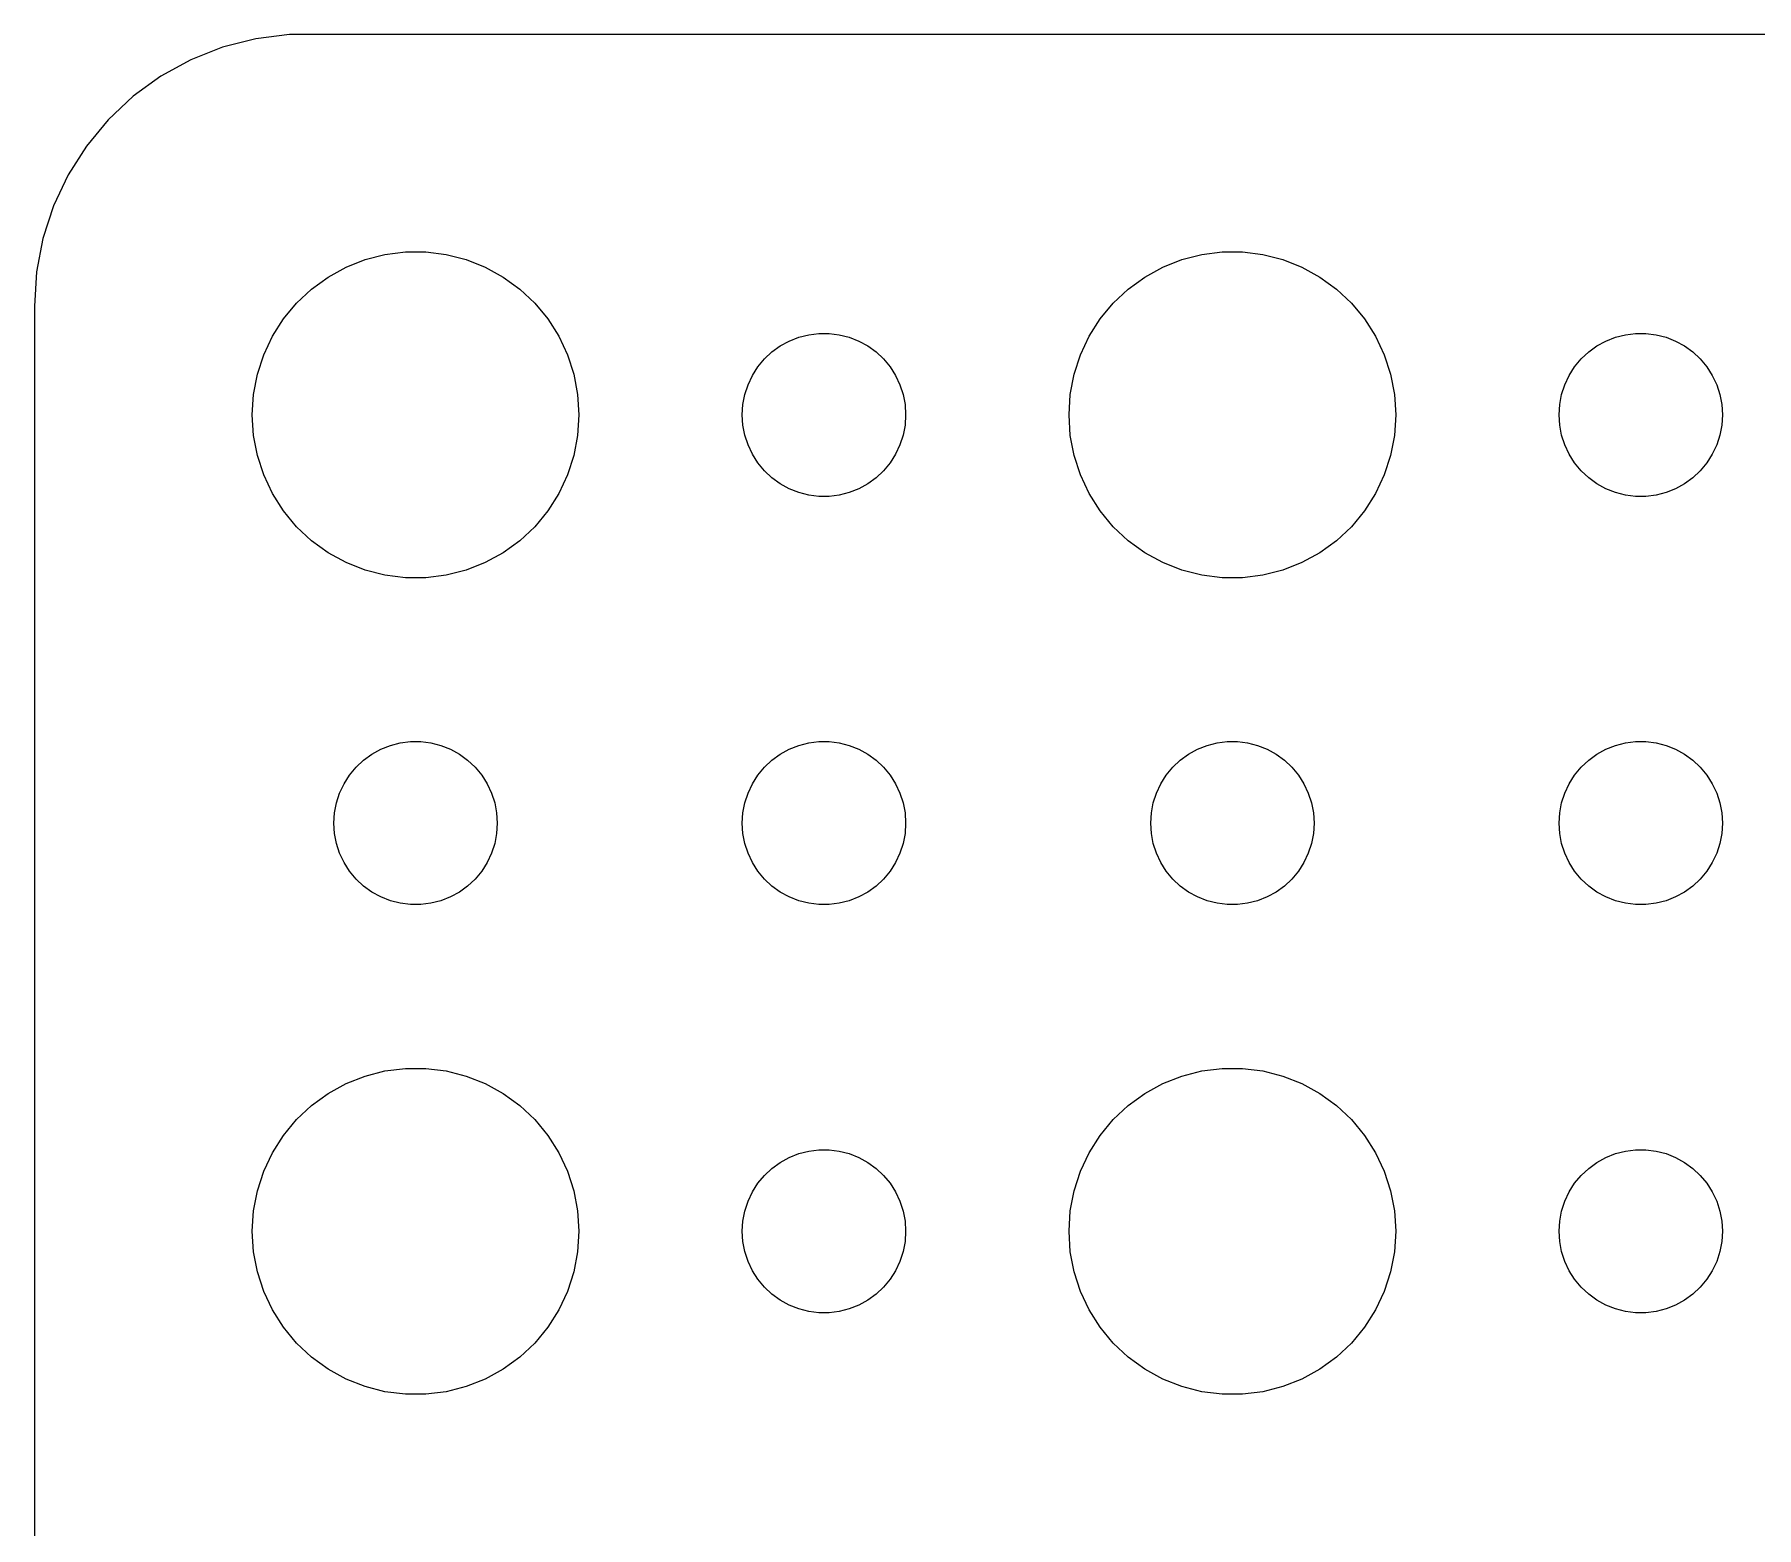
# Model space of a CAD drawing. Header units: metres. Extents: x -134 to 134, y 518 to 1078.
# Drawn here: x -134.5 to -102.87, y 708.56 to 735.99 of the extents above; entities that cross this region are included whole.
import ezdxf

# ---------------------------------------------------------------- set-up
doc = ezdxf.new("R2010")
doc.units = ezdxf.units.M

msp = doc.modelspace()

# ---------------------------------------------------------------- linework, layer by layer
for p, q in [((-129.814, 735.99), (-130.437, 735.911)), ((129.814, 735.99), (-129.814, 735.99)), ((-131.045, 735.755), (-131.629, 735.524)), ((-130.437, 735.911), (-131.045, 735.755)), ((-131.629, 735.524), (-132.179, 735.222)), ((-132.179, 735.222), (-132.687, 734.853)), ((-132.687, 734.853), (-133.145, 734.423)), ((-133.145, 734.423), (-133.545, 733.939)), ((-133.545, 733.939), (-133.882, 733.409)), ((-133.882, 733.409), (-134.149, 732.841)), ((-134.149, 732.841), (-134.343, 732.243)), ((-134.343, 732.243), (-134.461, 731.627)), ((-128.777, 731.714), (-128.427, 731.853)), ((-128.427, 731.853), (-128.062, 731.947)), ((-128.062, 731.947), (-127.688, 731.994)), ((-127.688, 731.994), (-127.312, 731.994)), ((-127.312, 731.994), (-126.938, 731.947)), ((-126.938, 731.947), (-126.573, 731.853)), ((-126.573, 731.853), (-126.223, 731.714)), ((-113.777, 731.714), (-113.427, 731.853)), ((-113.427, 731.853), (-113.062, 731.947)), ((-113.062, 731.947), (-112.688, 731.994)), ((-112.688, 731.994), (-112.312, 731.994)), ((-112.312, 731.994), (-111.938, 731.947)), ((-111.938, 731.947), (-111.573, 731.853)), ((-111.573, 731.853), (-111.223, 731.714)), ((-134.461, 731.627), (-134.5, 731)), ((-129.412, 731.312), (-129.107, 731.533)), ((-129.107, 731.533), (-128.777, 731.714)), ((-126.223, 731.714), (-125.893, 731.533)), ((-125.893, 731.533), (-125.588, 731.312)), ((-114.412, 731.312), (-114.107, 731.533)), ((-114.107, 731.533), (-113.777, 731.714)), ((-111.223, 731.714), (-110.893, 731.533)), ((-110.893, 731.533), (-110.588, 731.312)), ((-129.687, 731.054), (-129.412, 731.312)), ((-125.588, 731.312), (-125.313, 731.054)), ((-114.687, 731.054), (-114.412, 731.312)), ((-110.588, 731.312), (-110.313, 731.054)), ((-134.5, 731), (-134.5, 637)), ((-129.927, 730.763), (-129.687, 731.054)), ((-125.313, 731.054), (-125.073, 730.763)), ((-114.927, 730.763), (-114.687, 731.054)), ((-110.313, 731.054), (-110.073, 730.763)), ((-130.129, 730.445), (-129.927, 730.763)), ((-125.073, 730.763), (-124.871, 730.445)), ((-115.129, 730.445), (-114.927, 730.763)), ((-110.073, 730.763), (-109.871, 730.445)), ((-130.289, 730.104), (-130.129, 730.445)), ((-124.871, 730.445), (-124.711, 730.104)), ((-120.956, 730.156), (-120.804, 730.266)), ((-120.804, 730.266), (-120.639, 730.357)), ((-120.639, 730.357), (-120.464, 730.427)), ((-120.464, 730.427), (-120.281, 730.473)), ((-120.281, 730.473), (-120.094, 730.497)), ((-120.094, 730.497), (-119.906, 730.497)), ((-119.906, 730.497), (-119.719, 730.473)), ((-119.719, 730.473), (-119.536, 730.427)), ((-119.536, 730.427), (-119.361, 730.357)), ((-119.361, 730.357), (-119.196, 730.266)), ((-119.196, 730.266), (-119.044, 730.156)), ((-115.289, 730.104), (-115.129, 730.445)), ((-109.871, 730.445), (-109.711, 730.104)), ((-105.956, 730.156), (-105.804, 730.266)), ((-105.804, 730.266), (-105.639, 730.357)), ((-105.639, 730.357), (-105.464, 730.427)), ((-105.464, 730.427), (-105.281, 730.473)), ((-105.281, 730.473), (-105.094, 730.497)), ((-105.094, 730.497), (-104.906, 730.497)), ((-104.906, 730.497), (-104.719, 730.473)), ((-104.719, 730.473), (-104.536, 730.427)), ((-104.536, 730.427), (-104.361, 730.357)), ((-104.361, 730.357), (-104.196, 730.266)), ((-104.196, 730.266), (-104.044, 730.156)), ((-130.406, 729.746), (-130.289, 730.104)), ((-124.711, 730.104), (-124.594, 729.746)), ((-121.214, 729.882), (-121.093, 730.027)), ((-121.093, 730.027), (-120.956, 730.156)), ((-119.044, 730.156), (-118.907, 730.027)), ((-118.907, 730.027), (-118.786, 729.882)), ((-115.406, 729.746), (-115.289, 730.104)), ((-109.711, 730.104), (-109.594, 729.746)), ((-106.214, 729.882), (-106.093, 730.027)), ((-106.093, 730.027), (-105.956, 730.156)), ((-104.044, 730.156), (-103.907, 730.027)), ((-103.907, 730.027), (-103.786, 729.882)), ((-130.476, 729.376), (-130.406, 729.746)), ((-124.594, 729.746), (-124.524, 729.376)), ((-121.395, 729.552), (-121.314, 729.723)), ((-121.314, 729.723), (-121.214, 729.882)), ((-118.786, 729.882), (-118.686, 729.723)), ((-118.686, 729.723), (-118.605, 729.552)), ((-115.476, 729.376), (-115.406, 729.746)), ((-109.594, 729.746), (-109.524, 729.376)), ((-106.395, 729.552), (-106.314, 729.723)), ((-106.314, 729.723), (-106.214, 729.882)), ((-103.786, 729.882), (-103.686, 729.723)), ((-103.686, 729.723), (-103.605, 729.552)), ((-130.5, 729), (-130.476, 729.376)), ((-124.524, 729.376), (-124.5, 729)), ((-121.488, 729.188), (-121.453, 729.373)), ((-121.453, 729.373), (-121.395, 729.552)), ((-118.605, 729.552), (-118.547, 729.373)), ((-118.547, 729.373), (-118.512, 729.188)), ((-115.5, 729), (-115.476, 729.376)), ((-109.524, 729.376), (-109.5, 729)), ((-106.488, 729.188), (-106.453, 729.373)), ((-106.453, 729.373), (-106.395, 729.552)), ((-103.605, 729.552), (-103.547, 729.373)), ((-103.547, 729.373), (-103.512, 729.188)), ((-130.476, 728.624), (-130.5, 729)), ((-124.5, 729), (-124.524, 728.624)), ((-121.5, 729), (-121.488, 729.188)), ((-121.488, 728.812), (-121.5, 729)), ((-118.512, 729.188), (-118.5, 729)), ((-118.5, 729), (-118.512, 728.812)), ((-115.476, 728.624), (-115.5, 729)), ((-109.5, 729), (-109.524, 728.624)), ((-106.5, 729), (-106.488, 729.188)), ((-106.488, 728.812), (-106.5, 729)), ((-103.512, 729.188), (-103.5, 729)), ((-103.5, 729), (-103.512, 728.812)), ((-121.453, 728.627), (-121.488, 728.812)), ((-118.512, 728.812), (-118.547, 728.627)), ((-106.453, 728.627), (-106.488, 728.812)), ((-103.512, 728.812), (-103.547, 728.627)), ((-130.406, 728.254), (-130.476, 728.624)), ((-124.524, 728.624), (-124.594, 728.254)), ((-121.395, 728.448), (-121.453, 728.627)), ((-121.314, 728.277), (-121.395, 728.448)), ((-118.605, 728.448), (-118.686, 728.277)), ((-118.547, 728.627), (-118.605, 728.448)), ((-115.406, 728.254), (-115.476, 728.624)), ((-109.524, 728.624), (-109.594, 728.254)), ((-106.395, 728.448), (-106.453, 728.627)), ((-106.314, 728.277), (-106.395, 728.448)), ((-103.605, 728.448), (-103.686, 728.277)), ((-103.547, 728.627), (-103.605, 728.448)), ((-130.289, 727.896), (-130.406, 728.254)), ((-124.594, 728.254), (-124.711, 727.896)), ((-121.214, 728.118), (-121.314, 728.277)), ((-121.093, 727.973), (-121.214, 728.118)), ((-118.786, 728.118), (-118.907, 727.973)), ((-118.686, 728.277), (-118.786, 728.118)), ((-115.289, 727.896), (-115.406, 728.254)), ((-109.594, 728.254), (-109.711, 727.896)), ((-106.214, 728.118), (-106.314, 728.277)), ((-106.093, 727.973), (-106.214, 728.118)), ((-103.786, 728.118), (-103.907, 727.973)), ((-103.686, 728.277), (-103.786, 728.118)), ((-130.129, 727.555), (-130.289, 727.896)), ((-124.711, 727.896), (-124.871, 727.555)), ((-120.956, 727.844), (-121.093, 727.973)), ((-120.804, 727.734), (-120.956, 727.844)), ((-120.639, 727.643), (-120.804, 727.734)), ((-119.196, 727.734), (-119.361, 727.643)), ((-119.044, 727.844), (-119.196, 727.734)), ((-118.907, 727.973), (-119.044, 727.844)), ((-115.129, 727.555), (-115.289, 727.896)), ((-109.711, 727.896), (-109.871, 727.555)), ((-105.956, 727.844), (-106.093, 727.973)), ((-105.804, 727.734), (-105.956, 727.844)), ((-105.639, 727.643), (-105.804, 727.734)), ((-104.196, 727.734), (-104.361, 727.643)), ((-104.044, 727.844), (-104.196, 727.734)), ((-103.907, 727.973), (-104.044, 727.844)), ((-129.927, 727.237), (-130.129, 727.555)), ((-124.871, 727.555), (-125.073, 727.237)), ((-120.464, 727.573), (-120.639, 727.643)), ((-120.281, 727.527), (-120.464, 727.573)), ((-120.094, 727.503), (-120.281, 727.527)), ((-119.906, 727.503), (-120.094, 727.503)), ((-119.719, 727.527), (-119.906, 727.503)), ((-119.536, 727.573), (-119.719, 727.527)), ((-119.361, 727.643), (-119.536, 727.573)), ((-114.927, 727.237), (-115.129, 727.555)), ((-109.871, 727.555), (-110.073, 727.237)), ((-105.464, 727.573), (-105.639, 727.643)), ((-105.281, 727.527), (-105.464, 727.573)), ((-105.094, 727.503), (-105.281, 727.527)), ((-104.906, 727.503), (-105.094, 727.503)), ((-104.719, 727.527), (-104.906, 727.503)), ((-104.536, 727.573), (-104.719, 727.527)), ((-104.361, 727.643), (-104.536, 727.573)), ((-129.687, 726.946), (-129.927, 727.237)), ((-125.073, 727.237), (-125.313, 726.946)), ((-114.687, 726.946), (-114.927, 727.237)), ((-110.073, 727.237), (-110.313, 726.946)), ((-129.412, 726.688), (-129.687, 726.946)), ((-125.313, 726.946), (-125.588, 726.688)), ((-114.412, 726.688), (-114.687, 726.946)), ((-110.313, 726.946), (-110.588, 726.688)), ((-129.107, 726.467), (-129.412, 726.688)), ((-125.588, 726.688), (-125.893, 726.467)), ((-114.107, 726.467), (-114.412, 726.688)), ((-110.588, 726.688), (-110.893, 726.467)), ((-128.777, 726.286), (-129.107, 726.467)), ((-128.427, 726.147), (-128.777, 726.286)), ((-126.223, 726.286), (-126.573, 726.147)), ((-125.893, 726.467), (-126.223, 726.286)), ((-113.777, 726.286), (-114.107, 726.467)), ((-113.427, 726.147), (-113.777, 726.286)), ((-111.223, 726.286), (-111.573, 726.147)), ((-110.893, 726.467), (-111.223, 726.286)), ((-128.062, 726.053), (-128.427, 726.147)), ((-127.688, 726.006), (-128.062, 726.053)), ((-127.312, 726.006), (-127.688, 726.006)), ((-126.938, 726.053), (-127.312, 726.006)), ((-126.573, 726.147), (-126.938, 726.053)), ((-113.062, 726.053), (-113.427, 726.147)), ((-112.688, 726.006), (-113.062, 726.053)), ((-112.312, 726.006), (-112.688, 726.006)), ((-111.938, 726.053), (-112.312, 726.006)), ((-111.573, 726.147), (-111.938, 726.053)), ((-127.781, 722.973), (-127.594, 722.997)), ((-127.594, 722.997), (-127.406, 722.997)), ((-127.406, 722.997), (-127.219, 722.973)), ((-120.281, 722.973), (-120.094, 722.997)), ((-120.094, 722.997), (-119.906, 722.997)), ((-119.906, 722.997), (-119.719, 722.973)), ((-112.781, 722.973), (-112.594, 722.997)), ((-112.594, 722.997), (-112.406, 722.997)), ((-112.406, 722.997), (-112.219, 722.973)), ((-105.281, 722.973), (-105.094, 722.997)), ((-105.094, 722.997), (-104.906, 722.997)), ((-104.906, 722.997), (-104.719, 722.973)), ((-128.456, 722.656), (-128.304, 722.766)), ((-128.304, 722.766), (-128.139, 722.857)), ((-128.139, 722.857), (-127.964, 722.927)), ((-127.964, 722.927), (-127.781, 722.973)), ((-127.219, 722.973), (-127.036, 722.927)), ((-127.036, 722.927), (-126.861, 722.857)), ((-126.861, 722.857), (-126.696, 722.766)), ((-126.696, 722.766), (-126.544, 722.656)), ((-120.956, 722.656), (-120.804, 722.766)), ((-120.804, 722.766), (-120.639, 722.857)), ((-120.639, 722.857), (-120.464, 722.927)), ((-120.464, 722.927), (-120.281, 722.973)), ((-119.719, 722.973), (-119.536, 722.927)), ((-119.536, 722.927), (-119.361, 722.857)), ((-119.361, 722.857), (-119.196, 722.766)), ((-119.196, 722.766), (-119.044, 722.656)), ((-113.456, 722.656), (-113.304, 722.766)), ((-113.304, 722.766), (-113.139, 722.857)), ((-113.139, 722.857), (-112.964, 722.927)), ((-112.964, 722.927), (-112.781, 722.973)), ((-112.219, 722.973), (-112.036, 722.927)), ((-112.036, 722.927), (-111.861, 722.857)), ((-111.861, 722.857), (-111.696, 722.766)), ((-111.696, 722.766), (-111.544, 722.656)), ((-105.956, 722.656), (-105.804, 722.766)), ((-105.804, 722.766), (-105.639, 722.857)), ((-105.639, 722.857), (-105.464, 722.927)), ((-105.464, 722.927), (-105.281, 722.973)), ((-104.719, 722.973), (-104.536, 722.927)), ((-104.536, 722.927), (-104.361, 722.857)), ((-104.361, 722.857), (-104.196, 722.766)), ((-104.196, 722.766), (-104.044, 722.656)), ((-128.814, 722.223), (-128.714, 722.382)), ((-128.714, 722.382), (-128.593, 722.527)), ((-128.593, 722.527), (-128.456, 722.656)), ((-126.544, 722.656), (-126.407, 722.527)), ((-126.407, 722.527), (-126.286, 722.382)), ((-126.286, 722.382), (-126.186, 722.223)), ((-121.314, 722.223), (-121.214, 722.382)), ((-121.214, 722.382), (-121.093, 722.527)), ((-121.093, 722.527), (-120.956, 722.656)), ((-119.044, 722.656), (-118.907, 722.527)), ((-118.907, 722.527), (-118.786, 722.382)), ((-118.786, 722.382), (-118.686, 722.223)), ((-113.814, 722.223), (-113.714, 722.382)), ((-113.714, 722.382), (-113.593, 722.527)), ((-113.593, 722.527), (-113.456, 722.656)), ((-111.544, 722.656), (-111.407, 722.527)), ((-111.407, 722.527), (-111.286, 722.382)), ((-111.286, 722.382), (-111.186, 722.223)), ((-106.314, 722.223), (-106.214, 722.382)), ((-106.214, 722.382), (-106.093, 722.527)), ((-106.093, 722.527), (-105.956, 722.656)), ((-104.044, 722.656), (-103.907, 722.527)), ((-103.907, 722.527), (-103.786, 722.382)), ((-103.786, 722.382), (-103.686, 722.223)), ((-128.953, 721.873), (-128.895, 722.052)), ((-128.895, 722.052), (-128.814, 722.223)), ((-126.186, 722.223), (-126.105, 722.052)), ((-126.105, 722.052), (-126.047, 721.873)), ((-121.453, 721.873), (-121.395, 722.052)), ((-121.395, 722.052), (-121.314, 722.223)), ((-118.686, 722.223), (-118.605, 722.052)), ((-118.605, 722.052), (-118.547, 721.873)), ((-113.953, 721.873), (-113.895, 722.052)), ((-113.895, 722.052), (-113.814, 722.223)), ((-111.186, 722.223), (-111.105, 722.052)), ((-111.105, 722.052), (-111.047, 721.873)), ((-106.453, 721.873), (-106.395, 722.052)), ((-106.395, 722.052), (-106.314, 722.223)), ((-103.686, 722.223), (-103.605, 722.052)), ((-103.605, 722.052), (-103.547, 721.873)), ((-128.988, 721.688), (-128.953, 721.873)), ((-126.047, 721.873), (-126.012, 721.688)), ((-121.488, 721.688), (-121.453, 721.873)), ((-118.547, 721.873), (-118.512, 721.688)), ((-113.988, 721.688), (-113.953, 721.873)), ((-111.047, 721.873), (-111.012, 721.688)), ((-106.488, 721.688), (-106.453, 721.873)), ((-103.547, 721.873), (-103.512, 721.688)), ((-129, 721.5), (-128.988, 721.688)), ((-128.988, 721.312), (-129, 721.5)), ((-126.012, 721.688), (-126, 721.5)), ((-126, 721.5), (-126.012, 721.312)), ((-121.5, 721.5), (-121.488, 721.688)), ((-121.488, 721.312), (-121.5, 721.5)), ((-118.512, 721.688), (-118.5, 721.5)), ((-118.5, 721.5), (-118.512, 721.312)), ((-114, 721.5), (-113.988, 721.688)), ((-113.988, 721.312), (-114, 721.5)), ((-111.012, 721.688), (-111, 721.5)), ((-111, 721.5), (-111.012, 721.312)), ((-106.5, 721.5), (-106.488, 721.688)), ((-106.488, 721.312), (-106.5, 721.5)), ((-103.512, 721.688), (-103.5, 721.5)), ((-103.5, 721.5), (-103.512, 721.312)), ((-128.953, 721.127), (-128.988, 721.312)), ((-128.895, 720.948), (-128.953, 721.127)), ((-126.047, 721.127), (-126.105, 720.948)), ((-126.012, 721.312), (-126.047, 721.127)), ((-121.453, 721.127), (-121.488, 721.312)), ((-121.395, 720.948), (-121.453, 721.127)), ((-118.547, 721.127), (-118.605, 720.948)), ((-118.512, 721.312), (-118.547, 721.127)), ((-113.953, 721.127), (-113.988, 721.312)), ((-113.895, 720.948), (-113.953, 721.127)), ((-111.047, 721.127), (-111.105, 720.948)), ((-111.012, 721.312), (-111.047, 721.127)), ((-106.453, 721.127), (-106.488, 721.312)), ((-106.395, 720.948), (-106.453, 721.127)), ((-103.547, 721.127), (-103.605, 720.948)), ((-103.512, 721.312), (-103.547, 721.127)), ((-128.814, 720.777), (-128.895, 720.948)), ((-128.714, 720.618), (-128.814, 720.777)), ((-126.186, 720.777), (-126.286, 720.618)), ((-126.105, 720.948), (-126.186, 720.777)), ((-121.314, 720.777), (-121.395, 720.948)), ((-121.214, 720.618), (-121.314, 720.777)), ((-118.686, 720.777), (-118.786, 720.618)), ((-118.605, 720.948), (-118.686, 720.777)), ((-113.814, 720.777), (-113.895, 720.948)), ((-113.714, 720.618), (-113.814, 720.777)), ((-111.186, 720.777), (-111.286, 720.618)), ((-111.105, 720.948), (-111.186, 720.777)), ((-106.314, 720.777), (-106.395, 720.948)), ((-106.214, 720.618), (-106.314, 720.777)), ((-103.686, 720.777), (-103.786, 720.618)), ((-103.605, 720.948), (-103.686, 720.777)), ((-128.593, 720.473), (-128.714, 720.618)), ((-128.456, 720.344), (-128.593, 720.473)), ((-126.407, 720.473), (-126.544, 720.344)), ((-126.286, 720.618), (-126.407, 720.473)), ((-121.093, 720.473), (-121.214, 720.618)), ((-120.956, 720.344), (-121.093, 720.473)), ((-118.907, 720.473), (-119.044, 720.344)), ((-118.786, 720.618), (-118.907, 720.473)), ((-113.593, 720.473), (-113.714, 720.618)), ((-113.456, 720.344), (-113.593, 720.473)), ((-111.407, 720.473), (-111.544, 720.344)), ((-111.286, 720.618), (-111.407, 720.473)), ((-106.093, 720.473), (-106.214, 720.618)), ((-105.956, 720.344), (-106.093, 720.473)), ((-103.907, 720.473), (-104.044, 720.344)), ((-103.786, 720.618), (-103.907, 720.473)), ((-128.304, 720.234), (-128.456, 720.344)), ((-128.139, 720.143), (-128.304, 720.234)), ((-126.696, 720.234), (-126.861, 720.143)), ((-126.544, 720.344), (-126.696, 720.234)), ((-120.804, 720.234), (-120.956, 720.344)), ((-120.639, 720.143), (-120.804, 720.234)), ((-119.196, 720.234), (-119.361, 720.143)), ((-119.044, 720.344), (-119.196, 720.234)), ((-113.304, 720.234), (-113.456, 720.344)), ((-113.139, 720.143), (-113.304, 720.234)), ((-111.696, 720.234), (-111.861, 720.143)), ((-111.544, 720.344), (-111.696, 720.234)), ((-105.804, 720.234), (-105.956, 720.344)), ((-105.639, 720.143), (-105.804, 720.234)), ((-104.196, 720.234), (-104.361, 720.143)), ((-104.044, 720.344), (-104.196, 720.234)), ((-127.964, 720.073), (-128.139, 720.143)), ((-127.781, 720.027), (-127.964, 720.073)), ((-127.594, 720.003), (-127.781, 720.027)), ((-127.406, 720.003), (-127.594, 720.003)), ((-127.219, 720.027), (-127.406, 720.003)), ((-127.036, 720.073), (-127.219, 720.027)), ((-126.861, 720.143), (-127.036, 720.073)), ((-120.464, 720.073), (-120.639, 720.143)), ((-120.281, 720.027), (-120.464, 720.073)), ((-120.094, 720.003), (-120.281, 720.027)), ((-119.906, 720.003), (-120.094, 720.003)), ((-119.719, 720.027), (-119.906, 720.003)), ((-119.536, 720.073), (-119.719, 720.027)), ((-119.361, 720.143), (-119.536, 720.073)), ((-112.964, 720.073), (-113.139, 720.143)), ((-112.781, 720.027), (-112.964, 720.073)), ((-112.594, 720.003), (-112.781, 720.027)), ((-112.406, 720.003), (-112.594, 720.003)), ((-112.219, 720.027), (-112.406, 720.003)), ((-112.036, 720.073), (-112.219, 720.027)), ((-111.861, 720.143), (-112.036, 720.073)), ((-105.464, 720.073), (-105.639, 720.143)), ((-105.281, 720.027), (-105.464, 720.073)), ((-105.094, 720.003), (-105.281, 720.027)), ((-104.906, 720.003), (-105.094, 720.003)), ((-104.719, 720.027), (-104.906, 720.003)), ((-104.536, 720.073), (-104.719, 720.027)), ((-104.361, 720.143), (-104.536, 720.073)), ((-128.062, 716.947), (-127.688, 716.994)), ((-127.688, 716.994), (-127.312, 716.994)), ((-127.312, 716.994), (-126.938, 716.947)), ((-113.062, 716.947), (-112.688, 716.994)), ((-112.688, 716.994), (-112.312, 716.994)), ((-112.312, 716.994), (-111.938, 716.947)), ((-129.107, 716.533), (-128.777, 716.714)), ((-128.777, 716.714), (-128.427, 716.853)), ((-128.427, 716.853), (-128.062, 716.947)), ((-126.938, 716.947), (-126.573, 716.853)), ((-126.573, 716.853), (-126.223, 716.714)), ((-126.223, 716.714), (-125.893, 716.533)), ((-114.107, 716.533), (-113.777, 716.714)), ((-113.777, 716.714), (-113.427, 716.853)), ((-113.427, 716.853), (-113.062, 716.947)), ((-111.938, 716.947), (-111.573, 716.853)), ((-111.573, 716.853), (-111.223, 716.714)), ((-111.223, 716.714), (-110.893, 716.533)), ((-129.412, 716.312), (-129.107, 716.533)), ((-125.893, 716.533), (-125.588, 716.312)), ((-114.412, 716.312), (-114.107, 716.533)), ((-110.893, 716.533), (-110.588, 716.312)), ((-129.927, 715.763), (-129.687, 716.054)), ((-129.687, 716.054), (-129.412, 716.312)), ((-125.588, 716.312), (-125.313, 716.054)), ((-125.313, 716.054), (-125.073, 715.763)), ((-114.927, 715.763), (-114.687, 716.054)), ((-114.687, 716.054), (-114.412, 716.312)), ((-110.588, 716.312), (-110.313, 716.054)), ((-110.313, 716.054), (-110.073, 715.763)), ((-130.129, 715.445), (-129.927, 715.763)), ((-125.073, 715.763), (-124.871, 715.445)), ((-115.129, 715.445), (-114.927, 715.763)), ((-110.073, 715.763), (-109.871, 715.445)), ((-130.289, 715.104), (-130.129, 715.445)), ((-124.871, 715.445), (-124.711, 715.104)), ((-120.639, 715.357), (-120.464, 715.427)), ((-120.464, 715.427), (-120.281, 715.473)), ((-120.281, 715.473), (-120.094, 715.497)), ((-120.094, 715.497), (-119.906, 715.497)), ((-119.906, 715.497), (-119.719, 715.473)), ((-119.719, 715.473), (-119.536, 715.427)), ((-119.536, 715.427), (-119.361, 715.357)), ((-115.289, 715.104), (-115.129, 715.445)), ((-109.871, 715.445), (-109.711, 715.104)), ((-105.639, 715.357), (-105.464, 715.427)), ((-105.464, 715.427), (-105.281, 715.473)), ((-105.281, 715.473), (-105.094, 715.497)), ((-105.094, 715.497), (-104.906, 715.497)), ((-104.906, 715.497), (-104.719, 715.473)), ((-104.719, 715.473), (-104.536, 715.427)), ((-104.536, 715.427), (-104.361, 715.357)), ((-130.406, 714.746), (-130.289, 715.104)), ((-124.711, 715.104), (-124.594, 714.746)), ((-121.093, 715.027), (-120.956, 715.156)), ((-120.956, 715.156), (-120.804, 715.266)), ((-120.804, 715.266), (-120.639, 715.357)), ((-119.361, 715.357), (-119.196, 715.266)), ((-119.196, 715.266), (-119.044, 715.156)), ((-119.044, 715.156), (-118.907, 715.027)), ((-115.406, 714.746), (-115.289, 715.104)), ((-109.711, 715.104), (-109.594, 714.746)), ((-106.093, 715.027), (-105.956, 715.156)), ((-105.956, 715.156), (-105.804, 715.266)), ((-105.804, 715.266), (-105.639, 715.357)), ((-104.361, 715.357), (-104.196, 715.266)), ((-104.196, 715.266), (-104.044, 715.156)), ((-104.044, 715.156), (-103.907, 715.027)), ((-121.314, 714.723), (-121.214, 714.882)), ((-121.214, 714.882), (-121.093, 715.027)), ((-118.907, 715.027), (-118.786, 714.882)), ((-118.786, 714.882), (-118.686, 714.723)), ((-106.314, 714.723), (-106.214, 714.882)), ((-106.214, 714.882), (-106.093, 715.027)), ((-103.907, 715.027), (-103.786, 714.882)), ((-103.786, 714.882), (-103.686, 714.723)), ((-130.476, 714.376), (-130.406, 714.746)), ((-124.594, 714.746), (-124.524, 714.376)), ((-121.453, 714.373), (-121.395, 714.552)), ((-121.395, 714.552), (-121.314, 714.723)), ((-118.686, 714.723), (-118.605, 714.552)), ((-118.605, 714.552), (-118.547, 714.373)), ((-115.476, 714.376), (-115.406, 714.746)), ((-109.594, 714.746), (-109.524, 714.376)), ((-106.453, 714.373), (-106.395, 714.552)), ((-106.395, 714.552), (-106.314, 714.723)), ((-103.686, 714.723), (-103.605, 714.552)), ((-103.605, 714.552), (-103.547, 714.373)), ((-130.5, 714), (-130.476, 714.376)), ((-124.524, 714.376), (-124.5, 714)), ((-121.5, 714), (-121.488, 714.188)), ((-121.488, 714.188), (-121.453, 714.373)), ((-118.547, 714.373), (-118.512, 714.188)), ((-118.512, 714.188), (-118.5, 714)), ((-115.5, 714), (-115.476, 714.376)), ((-109.524, 714.376), (-109.5, 714)), ((-106.5, 714), (-106.488, 714.188)), ((-106.488, 714.188), (-106.453, 714.373)), ((-103.547, 714.373), (-103.512, 714.188)), ((-103.512, 714.188), (-103.5, 714)), ((-130.476, 713.624), (-130.5, 714)), ((-124.5, 714), (-124.524, 713.624)), ((-121.488, 713.812), (-121.5, 714)), ((-118.5, 714), (-118.512, 713.812)), ((-115.476, 713.624), (-115.5, 714)), ((-109.5, 714), (-109.524, 713.624)), ((-106.488, 713.812), (-106.5, 714)), ((-103.5, 714), (-103.512, 713.812)), ((-130.406, 713.254), (-130.476, 713.624)), ((-124.524, 713.624), (-124.594, 713.254)), ((-121.453, 713.627), (-121.488, 713.812)), ((-121.395, 713.448), (-121.453, 713.627)), ((-118.547, 713.627), (-118.605, 713.448)), ((-118.512, 713.812), (-118.547, 713.627)), ((-115.406, 713.254), (-115.476, 713.624)), ((-109.524, 713.624), (-109.594, 713.254)), ((-106.453, 713.627), (-106.488, 713.812)), ((-106.395, 713.448), (-106.453, 713.627)), ((-103.547, 713.627), (-103.605, 713.448)), ((-103.512, 713.812), (-103.547, 713.627)), ((-130.289, 712.896), (-130.406, 713.254)), ((-124.594, 713.254), (-124.711, 712.896)), ((-121.314, 713.277), (-121.395, 713.448)), ((-121.214, 713.118), (-121.314, 713.277)), ((-118.686, 713.277), (-118.786, 713.118)), ((-118.605, 713.448), (-118.686, 713.277)), ((-115.289, 712.896), (-115.406, 713.254)), ((-109.594, 713.254), (-109.711, 712.896)), ((-106.314, 713.277), (-106.395, 713.448)), ((-106.214, 713.118), (-106.314, 713.277)), ((-103.686, 713.277), (-103.786, 713.118)), ((-103.605, 713.448), (-103.686, 713.277)), ((-130.129, 712.555), (-130.289, 712.896)), ((-124.711, 712.896), (-124.871, 712.555)), ((-121.093, 712.973), (-121.214, 713.118)), ((-120.956, 712.844), (-121.093, 712.973)), ((-118.907, 712.973), (-119.044, 712.844)), ((-118.786, 713.118), (-118.907, 712.973)), ((-115.129, 712.555), (-115.289, 712.896)), ((-109.711, 712.896), (-109.871, 712.555)), ((-106.093, 712.973), (-106.214, 713.118)), ((-105.956, 712.844), (-106.093, 712.973)), ((-103.907, 712.973), (-104.044, 712.844)), ((-103.786, 713.118), (-103.907, 712.973)), ((-129.927, 712.237), (-130.129, 712.555)), ((-124.871, 712.555), (-125.073, 712.237)), ((-120.804, 712.734), (-120.956, 712.844)), ((-120.639, 712.643), (-120.804, 712.734)), ((-120.464, 712.573), (-120.639, 712.643)), ((-120.281, 712.527), (-120.464, 712.573)), ((-119.536, 712.573), (-119.719, 712.527)), ((-119.361, 712.643), (-119.536, 712.573)), ((-119.196, 712.734), (-119.361, 712.643)), ((-119.044, 712.844), (-119.196, 712.734)), ((-114.927, 712.237), (-115.129, 712.555)), ((-109.871, 712.555), (-110.073, 712.237)), ((-105.804, 712.734), (-105.956, 712.844)), ((-105.639, 712.643), (-105.804, 712.734)), ((-105.464, 712.573), (-105.639, 712.643)), ((-105.281, 712.527), (-105.464, 712.573)), ((-104.536, 712.573), (-104.719, 712.527)), ((-104.361, 712.643), (-104.536, 712.573)), ((-104.196, 712.734), (-104.361, 712.643)), ((-104.044, 712.844), (-104.196, 712.734)), ((-129.687, 711.946), (-129.927, 712.237)), ((-125.073, 712.237), (-125.313, 711.946)), ((-120.094, 712.503), (-120.281, 712.527)), ((-119.906, 712.503), (-120.094, 712.503)), ((-119.719, 712.527), (-119.906, 712.503)), ((-114.687, 711.946), (-114.927, 712.237)), ((-110.073, 712.237), (-110.313, 711.946)), ((-105.094, 712.503), (-105.281, 712.527)), ((-104.906, 712.503), (-105.094, 712.503)), ((-104.719, 712.527), (-104.906, 712.503)), ((-129.412, 711.688), (-129.687, 711.946)), ((-125.313, 711.946), (-125.588, 711.688)), ((-114.412, 711.688), (-114.687, 711.946)), ((-110.313, 711.946), (-110.588, 711.688)), ((-129.107, 711.467), (-129.412, 711.688)), ((-125.588, 711.688), (-125.893, 711.467)), ((-114.107, 711.467), (-114.412, 711.688)), ((-110.588, 711.688), (-110.893, 711.467)), ((-128.777, 711.286), (-129.107, 711.467)), ((-125.893, 711.467), (-126.223, 711.286)), ((-113.777, 711.286), (-114.107, 711.467)), ((-110.893, 711.467), (-111.223, 711.286)), ((-128.427, 711.147), (-128.777, 711.286)), ((-128.062, 711.053), (-128.427, 711.147)), ((-127.688, 711.006), (-128.062, 711.053)), ((-127.312, 711.006), (-127.688, 711.006)), ((-126.938, 711.053), (-127.312, 711.006)), ((-126.573, 711.147), (-126.938, 711.053)), ((-126.223, 711.286), (-126.573, 711.147)), ((-113.427, 711.147), (-113.777, 711.286)), ((-113.062, 711.053), (-113.427, 711.147)), ((-112.688, 711.006), (-113.062, 711.053)), ((-112.312, 711.006), (-112.688, 711.006)), ((-111.938, 711.053), (-112.312, 711.006)), ((-111.573, 711.147), (-111.938, 711.053)), ((-111.223, 711.286), (-111.573, 711.147))]:
    msp.add_line(p, q)

doc.saveas('drawing.dxf')
